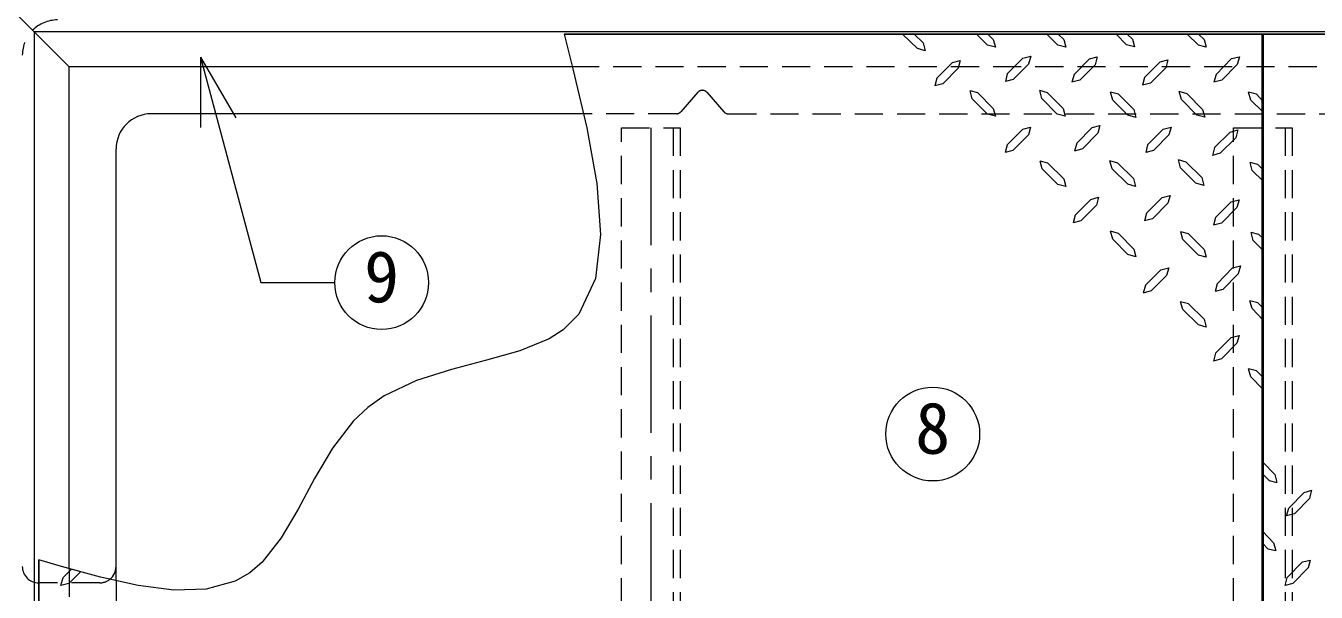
# Model space of a CAD drawing. Units: millimetres at full size, sheet at 1:10; details may follow other scales. Extents: x -2115 to 1935, y -1423 to 1387.
# Drawn here: x -1209 to -658, y 763 to 1004 of the extents above; entities that cross this region are included whole.
import ezdxf
from ezdxf.enums import TextEntityAlignment as Align

# ---------------------------------------------------------------- set-up
doc = ezdxf.new("R2010")
doc.units = ezdxf.units.MM
doc.header["$LTSCALE"] = 10
doc.linetypes.add('CHAIN1', pattern=[8, 5, -1, 1, -1])
doc.linetypes.add('DASHED1', pattern=[1.8, 1.2, -0.6])
doc.layers.add('0-0____1', color=4, linetype='Continuous', lineweight=9)
doc.styles.add('ＭＳ ゴシック', font='')
doc.styles.get('ＭＳ ゴシック').set_extended_font_data('MS Gothic')

msp = doc.modelspace()

# ---------------------------------------------------------------- linework, layer by layer
at = {"layer": '0-0____1', "color": 7, "lineweight": 18}
for p, q in [((-1220.06, 1016.76), (-1205.06, 1001.76)), ((-1205.06, 1001.76), (-1205.06, 666.76)), ((364.94, 1001.76), (-1205.06, 1001.76)), ((-1134.06, 990.96), (-1119.06, 964.98)), ((-1134.06, 990.96), (-1134.06, 960.96))]:
    msp.add_line(p, q, dxfattribs=at)
at = {"layer": '0-0____1'}
for p, q in [((-1205.06, 1001.76), (-1190.06, 986.76)), ((-834.67, 1000.76), (-828.32, 994.56)), ((-829.69, 1000.76), (-825.91, 996.98)), ((-803.12, 1000.76), (-798.4, 996.03)), ((-773.2, 1000.76), (-768.47, 996.03)), ((-765.11, 995.09), (-768.47, 996.03)), ((-768.26, 1000.76), (-765.95, 998.45)), ((-765.95, 998.45), (-765.11, 995.09)), ((-743.62, 1000.76), (-739.18, 996.14)), ((-735.82, 995.3), (-739.18, 996.14)), ((-738.86, 1000.76), (-736.66, 998.55)), ((-736.66, 998.55), (-735.82, 995.3)), ((-713.24, 1000.76), (-708.52, 996.03)), ((-705.16, 995.09), (-708.52, 996.03)), ((-708.41, 1000.76), (-706.1, 998.45)), ((-706.1, 998.45), (-705.16, 995.09)), ((-694.34, 990.26), (-690.98, 991.1)), ((-690.98, 991.1), (-691.93, 987.74)), ((-1190.06, 772.83), (-1190.06, 986.76)), ((-975.47, 986.76), (-1190.06, 986.76)), ((-820.03, 981.96), (-813.31, 988.68)), ((-817.51, 979.55), (-810.89, 986.16)), ((-813.31, 988.68), (-810.05, 989.52)), ((-810.05, 989.52), (-810.89, 986.16)), ((-787.48, 981.33), (-780.97, 987.95)), ((-761.54, 983.43), (-754.93, 990.15)), ((-759.13, 981.02), (-752.51, 987.63)), ((-731.51, 982.17), (-724.79, 988.89)), ((-728.99, 979.76), (-722.38, 986.37)), ((-724.79, 988.89), (-721.54, 989.73)), ((-721.54, 989.73), (-722.38, 986.37)), ((-700.96, 983.54), (-694.34, 990.26)), ((-698.54, 981.12), (-691.93, 987.74)), ((-820.03, 981.96), (-820.87, 978.71)), ((-817.51, 979.55), (-820.87, 978.71)), ((-790, 983.75), (-790.84, 980.49)), ((-787.48, 981.33), (-790.84, 980.49)), ((-761.54, 983.43), (-762.49, 980.18)), ((-759.13, 981.02), (-762.49, 980.18)), ((-731.51, 982.17), (-732.35, 978.92)), ((-728.99, 979.76), (-732.35, 978.92)), ((-700.96, 983.54), (-701.9, 980.28)), ((-698.54, 981.12), (-701.9, 980.28)), ((-802.6, 975.66), (-805.85, 976.5)), ((-805.01, 973.14), (-805.85, 976.5)), ((-802.6, 975.66), (-795.98, 968.94)), ((-775.3, 973.25), (-776.14, 976.61)), ((-772.88, 975.66), (-776.14, 976.61)), ((-772.88, 975.66), (-766.16, 969.05)), ((-742.64, 975.14), (-746, 975.98)), ((-745.06, 972.62), (-746, 975.98)), ((-742.64, 975.14), (-736.03, 968.52)), ((-715.76, 972.83), (-716.71, 976.19)), ((-713.35, 975.24), (-716.71, 976.19)), ((-713.35, 975.24), (-706.73, 968.63)), ((-683.74, 975.14), (-687.1, 975.98)), ((-686.15, 972.62), (-687.1, 975.98)), ((-683.74, 975.14), (-681.06, 972.08)), ((-805.01, 973.14), (-798.4, 966.53)), ((-775.3, 973.25), (-768.68, 966.63)), ((-766.16, 969.05), (-765.32, 965.79)), ((-745.06, 972.62), (-738.55, 966.11)), ((-736.03, 968.52), (-735.19, 965.16)), ((-715.76, 972.83), (-709.15, 966.21)), ((-706.73, 968.63), (-705.79, 965.37)), ((-686.15, 972.62), (-681.06, 967.53)), ((-970.72, 966.76), (-1155.06, 966.76)), ((-765.32, 965.79), (-768.68, 966.63)), ((-735.19, 965.16), (-738.55, 966.11)), ((-705.79, 965.37), (-709.15, 966.21)), ((-790, 953.51), (-783.38, 960.23)), ((-787.58, 951.09), (-780.97, 957.71)), ((-783.38, 960.23), (-780.13, 961.07)), ((-780.13, 961.07), (-780.97, 957.71)), ((-760.39, 954.24), (-753.77, 960.86)), ((-757.97, 951.83), (-751.36, 958.44)), ((-753.77, 960.86), (-750.52, 961.8)), ((-750.52, 961.8), (-751.36, 958.44)), ((-730.15, 953.51), (-723.53, 960.23)), ((-727.63, 951.09), (-721.12, 957.71)), ((-723.53, 960.23), (-720.17, 961.07)), ((-720.17, 961.07), (-721.12, 957.71)), ((-701.59, 952.35), (-694.97, 958.97)), ((-694.97, 958.97), (-691.72, 959.91)), ((-691.72, 959.91), (-692.56, 956.55)), ((-790, 953.51), (-790.94, 950.25)), ((-760.39, 954.24), (-761.33, 950.88)), ((-730.15, 953.51), (-730.99, 950.25)), ((-701.59, 952.35), (-702.53, 948.99)), ((-699.17, 949.94), (-692.56, 956.55)), ((-1170.06, 767.65), (-1170.06, 951.76)), ((-787.58, 951.09), (-790.94, 950.25)), ((-772.67, 945.63), (-775.93, 946.58)), ((-775.09, 943.22), (-775.93, 946.58)), ((-757.97, 951.83), (-761.33, 950.88)), ((-742.85, 945.74), (-746.21, 946.68)), ((-745.27, 943.32), (-746.21, 946.68)), ((-727.63, 951.09), (-730.99, 950.25)), ((-713.77, 946.16), (-717.02, 947.1)), ((-716.18, 943.74), (-717.02, 947.1)), ((-699.17, 949.94), (-702.53, 948.99)), ((-775.09, 943.22), (-768.47, 936.6)), ((-772.67, 945.63), (-765.95, 939.02)), ((-745.27, 943.32), (-738.65, 936.71)), ((-742.85, 945.74), (-736.24, 939.12)), ((-716.18, 943.74), (-709.57, 937.13)), ((-713.77, 946.16), (-707.05, 939.54)), ((-683.11, 945.11), (-686.47, 945.95)), ((-685.52, 942.59), (-686.47, 945.95)), ((-685.52, 942.59), (-681.06, 938.13)), ((-683.11, 945.11), (-681.06, 943.06)), ((-765.11, 935.76), (-768.47, 936.6)), ((-765.95, 939.02), (-765.11, 935.76)), ((-735.29, 935.76), (-738.65, 936.71)), ((-736.24, 939.12), (-735.29, 935.76)), ((-706.21, 936.18), (-709.57, 937.13)), ((-707.05, 939.54), (-706.21, 936.18)), ((-730.57, 924.42), (-723.95, 931.04)), ((-694.55, 929.25), (-691.19, 930.09)), ((-691.19, 930.09), (-692.14, 926.73)), ((-758.6, 921.17), (-751.99, 927.78)), ((-728.15, 922.01), (-721.54, 928.62)), ((-701.17, 922.53), (-694.55, 929.25)), ((-698.65, 920.12), (-692.14, 926.73)), ((-761.02, 923.58), (-761.96, 920.22)), ((-758.6, 921.17), (-761.96, 920.22)), ((-730.57, 924.42), (-731.51, 921.06)), ((-728.15, 922.01), (-731.51, 921.06)), ((-701.17, 922.53), (-702.01, 919.28)), ((-698.65, 920.12), (-702.01, 919.28)), ((-745.06, 913.29), (-746, 916.65)), ((-742.64, 915.71), (-746, 916.65)), ((-742.64, 915.71), (-736.03, 909.09)), ((-712.72, 915.6), (-715.97, 916.44)), ((-715.13, 913.08), (-715.97, 916.44)), ((-712.72, 915.6), (-706, 908.88)), ((-685.21, 912.77), (-686.05, 916.13)), ((-682.69, 915.29), (-686.05, 916.13)), ((-682.69, 915.29), (-681.06, 913.66)), ((-745.06, 913.29), (-738.55, 906.68)), ((-736.03, 909.09), (-735.19, 905.73)), ((-715.13, 913.08), (-708.52, 906.47)), ((-706, 908.88), (-705.16, 905.63)), ((-685.21, 912.77), (-681.06, 908.62)), ((-735.19, 905.73), (-738.55, 906.68)), ((-705.16, 905.63), (-708.52, 906.47)), ((-731.09, 893.66), (-724.48, 900.27)), ((-728.68, 891.24), (-722.06, 897.86)), ((-700.54, 894.29), (-693.92, 901.01)), ((-698.02, 891.87), (-691.51, 898.49)), ((-693.92, 901.01), (-690.56, 901.85)), ((-690.56, 901.85), (-691.51, 898.49)), ((-731.09, 893.66), (-732.04, 890.3)), ((-700.54, 894.29), (-701.38, 891.03)), ((-698.02, 891.87), (-701.38, 891.03)), ((-728.68, 891.24), (-732.04, 890.3)), ((-712.72, 885.78), (-716.08, 886.62)), ((-715.13, 883.26), (-716.08, 886.62)), ((-685.63, 883.68), (-686.57, 887.04)), ((-683.21, 886.2), (-686.57, 887.04)), ((-683.21, 886.2), (-681.06, 884.05)), ((-715.13, 883.26), (-708.52, 876.75)), ((-712.72, 885.78), (-706.1, 879.17)), ((-685.63, 883.68), (-681.06, 878.93)), ((-705.16, 875.81), (-708.52, 876.75)), ((-706.1, 879.17), (-705.16, 875.81)), ((-701.17, 864.68), (-694.55, 871.29)), ((-694.55, 871.29), (-691.19, 872.24)), ((-691.19, 872.24), (-692.14, 868.88)), ((-701.17, 864.68), (-702.01, 861.32)), ((-698.65, 862.26), (-692.14, 868.88)), ((-698.65, 862.26), (-702.01, 861.32)), ((-686.15, 854.6), (-687.1, 857.96)), ((-683.74, 857.12), (-687.1, 857.96)), ((-686.15, 854.6), (-681.06, 849.3)), ((-683.74, 857.12), (-681.06, 854.44)), ((-675.97, 812.92), (-681.06, 818.22)), ((-678.38, 810.4), (-681.06, 813.08)), ((-678.38, 810.4), (-675.02, 809.56)), ((-675.97, 812.92), (-675.02, 809.56)), ((-663.47, 805.25), (-669.98, 798.64)), ((-663.47, 805.25), (-660.11, 806.2)), ((-660.95, 802.84), (-660.11, 806.2)), ((-670.93, 795.28), (-669.98, 798.64)), ((-660.95, 802.84), (-667.57, 796.22)), ((-667.57, 796.22), (-670.93, 795.28)), ((-676.49, 783.83), (-681.06, 788.58)), ((-678.91, 781.31), (-681.06, 783.47)), ((-676.49, 783.83), (-675.55, 780.47)), ((-678.91, 781.31), (-675.55, 780.47)), ((-664.1, 775.64), (-660.74, 776.48)), ((-661.58, 773.23), (-660.74, 776.48)), ((-1189.12, 772.58), (-1192.61, 769.03)), ((-1185.28, 771.51), (-1190.2, 766.51)), ((-664.1, 775.64), (-670.61, 769.03)), ((-661.58, 773.23), (-668.2, 766.51)), ((-1193.56, 765.67), (-1192.61, 769.03)), ((-1190.2, 766.51), (-1193.56, 765.67)), ((-671.56, 765.67), (-670.61, 769.03)), ((-668.2, 766.51), (-671.56, 765.67))]:
    msp.add_line(p, q, dxfattribs=at)
at = {"layer": '0-0____1', "color": 5, "lineweight": 25}
for p, q in [((-979.04, 1000.76), (362.94, 1000.76)), ((-1203.06, 776.62), (-1203.06, 666.76))]:
    msp.add_line(p, q, dxfattribs=at)
at = {"layer": '0-0____1', "color": 1, "lineweight": 40}
msp.add_line((-681.06, 666.76), (-681.06, 1000.76), dxfattribs=at)
at = {"layer": '0-0____1', "linetype": 'DASHED1'}
for p, q in [((349.94, 986.76), (-975.47, 986.76)), ((-921.94, 975.91), (-929.22, 967.61)), ((-918.18, 975.91), (-910.9, 967.61)), ((-931.1, 966.76), (-970.72, 966.76)), ((-909.02, 966.76), (-431.1, 966.76)), ((-932.56, 960.76), (-932.56, 666.76)), ((-671.56, 960.76), (-671.56, 666.76)), ((-1190.06, 772.83), (-1190.06, 666.76)), ((-1177.06, 766.76), (-1203.06, 766.76)), ((-1170.06, 767.65), (-1170.06, 666.76))]:
    msp.add_line(p, q, dxfattribs=at)
at = {"layer": '0-0____1', "color": 7, "linetype": 'DASHED1', "lineweight": 18}
for p, q in [((-954.56, 960.76), (-929.56, 960.76)), ((-954.56, 666.76), (-954.56, 960.76)), ((-929.56, 960.76), (-929.56, 666.76)), ((-693.56, 960.76), (-668.56, 960.76)), ((-693.56, 666.76), (-693.56, 960.76)), ((-668.56, 960.76), (-668.56, 666.76))]:
    msp.add_line(p, q, dxfattribs=at)
at = {"layer": '0-0____1', "linetype": 'CHAIN1'}
msp.add_line((-942.06, 960.76), (-942.06, 666.76), dxfattribs=at)
at = {"layer": '0-0____1', "color": 7, "lineweight": 18}
for points in [[(-979.04, 1000.76), (-975.25, 985.93), (-969.32, 960.82), (-965.04, 937), (-963.48, 915.27), (-965.68, 896.45), (-972.7, 881.35), (-979.4, 874.62), (-985.43, 870.81), (-997.86, 865.7), (-1012.06, 861.65), (-1027.07, 857.73), (-1041.92, 852.99), (-1055.67, 846.5), (-1062.76, 841.57), (-1068.83, 835.85), (-1077.78, 824.21), (-1085.42, 811.28), (-1092.48, 798.15), (-1099.67, 785.9), (-1107.73, 775.61), (-1113.08, 770.98), (-1119.33, 767.41), (-1131.61, 764.05), (-1145.5, 763.64), (-1160.64, 765.55), (-1176.7, 769.13), (-1193.31, 773.73), (-1203.06, 776.62)], [(-1134.06, 990.96), (-1108.28, 894.75), (-1076.8, 894.75)]]:
    msp.add_lwpolyline(points, dxfattribs=at)
at = {"layer": '0-0____1'}
for points in [[(-825.91, 996.98), (-824.96, 993.62), (-828.32, 994.56)], [(-798.29, 1000.76), (-795.98, 998.45), (-795.04, 995.19), (-798.4, 996.03)], [(-790, 983.75), (-783.38, 990.47), (-780.02, 991.31), (-780.97, 987.95)], [(-754.93, 990.15), (-751.67, 990.99), (-752.51, 987.63)], [(-795.98, 968.94), (-795.04, 965.69), (-798.4, 966.53)], [(-761.02, 923.58), (-754.4, 930.2), (-751.15, 931.14), (-751.99, 927.78)], [(-723.95, 931.04), (-720.59, 931.88), (-721.54, 928.62)], [(-724.48, 900.27), (-721.12, 901.11), (-722.06, 897.86)]]:
    msp.add_lwpolyline(points, dxfattribs=at)
at = {"layer": '0-0____1', "color": 7, "lineweight": 18}
for centre in [(-1056.8, 894.75), (-821.79, 830.19)]:
    msp.add_circle(centre, 20, dxfattribs=at)
at = {"layer": '0-0____1', "linetype": 'DASHED1'}
for centre, radius, start, end in [((-1195.06, 991.76), 15, 90, 180), ((-920.06, 974.26), 2.5, 41.2512, 138.7488), ((-931.1, 969.26), 2.5, 270, 318.7488), ((-909.02, 969.26), 2.5, 221.2512, 270), ((-1203.06, 773.76), 7, 180, 270), ((-1177.06, 773.76), 7, 270, 308.0986)]:
    msp.add_arc(centre, radius, start, end, dxfattribs=at)
at = {"layer": '0-0____1'}
for centre, radius, start, end in [((-1155.06, 951.76), 15, 90, 180), ((-1177.06, 773.76), 7, 308.0986, 0)]:
    msp.add_arc(centre, radius, start, end, dxfattribs=at)

# ---------------------------------------------------------------- texts
at = {"layer": '0-0____1', "color": 7, "style": 'ＭＳ ゴシック'}
for s, p in [('9', (-1064.3, 879.75)), ('8', (-829.29, 815.19))]:
    msp.add_text(s, height=21.99, dxfattribs=at).set_placement(p, align=Align.BOTTOM_LEFT)

doc.saveas('drawing.dxf')
